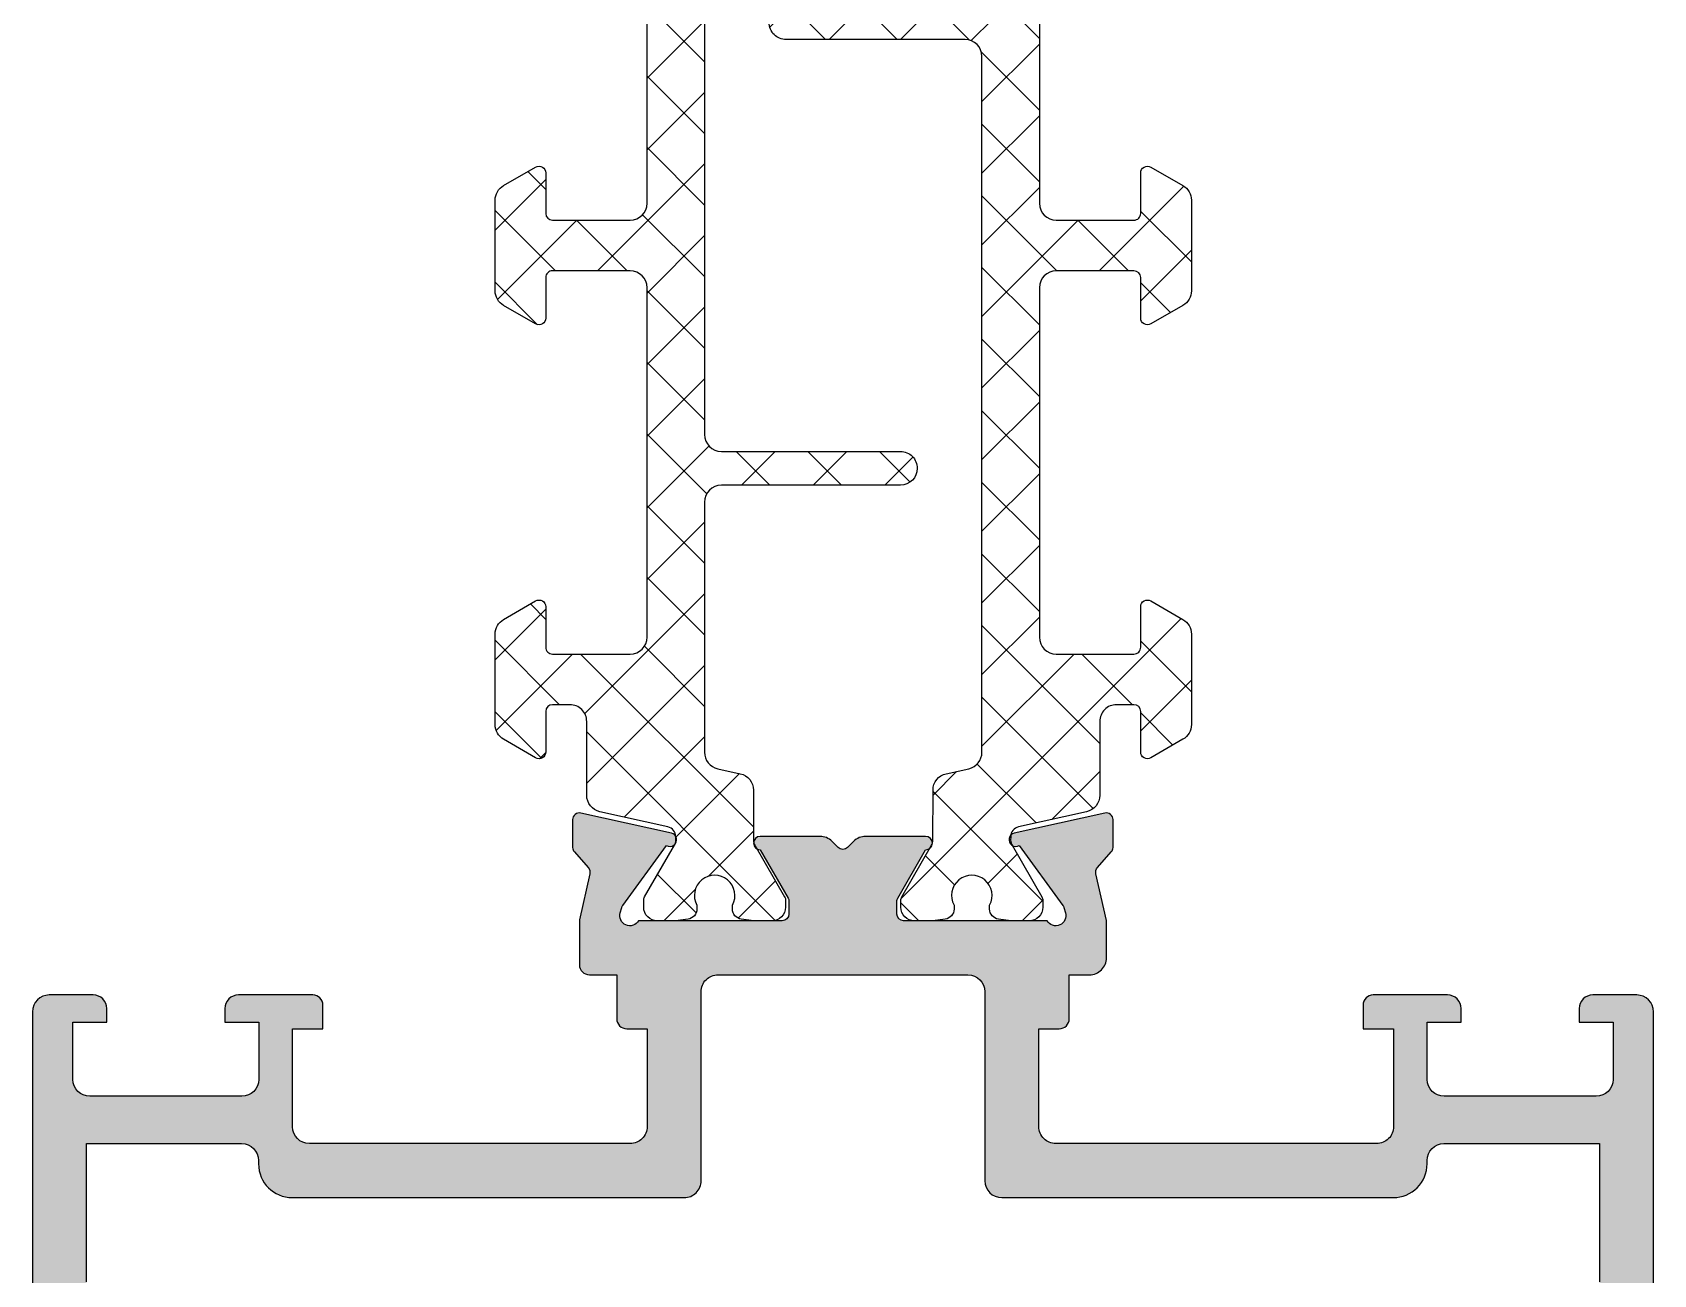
# Model space of a CAD drawing. Header units: millimetres. Extents: x -158 to 6343, y 4572 to 7765.
# Drawn here: x 4319.87 to 4367.87, y 5418.45 to 5455.24 of the extents above; entities that cross this region are included whole.
import ezdxf

# ---------------------------------------------------------------- set-up
doc = ezdxf.new("R2010")
doc.units = ezdxf.units.MM
doc.header["$LTSCALE"] = 0.2
for name, color, linetype in [('REYNAERS', 7, 'Continuous'), ('RI-HATCH-P', 7, 'Continuous'), ('RI-HATCH-PI', 4, 'Continuous'), ('RI-PROFILE', 7, 'Continuous')]:
    doc.layers.add(name, color=color, linetype=linetype)

# ---------------------------------------------------------------- blocks, each defined once
blk = doc.blocks.new('4E30313')
at = {"layer": 'RI-PROFILE'}
for points in [[(47.99999412399703, 23.60154027993068), (47.99999412399703, 33.20154027993014, 0.414213562373095), (47.49999412399748, 33.70154027993059), (46.1999941239973, 33.70154027993105, 0.4142135623736361), (45.79999412399766, 33.30154027992982), (45.79999412399721, 32.90154027993064), (46.79999412399675, 32.90154027993018), (46.79999412399675, 31.20154027992945, -0.414213562373095), (46.29999412399675, 30.70154027992945), (41.79999412399584, 30.70154027993173, -0.414213562373095), (41.29999412399584, 31.20154027993173), (41.29999412399584, 32.901540279932), (42.29999412399721, 32.90154027993155), (42.29999412399812, 33.30154027993118, 0.414213562373761), (41.89999412399803, 33.70154027993218), (39.69999412400367, 33.70154027993139, 0.41421356236999), (39.39999412400383, 33.40154027993444), (39.39999412399666, 32.70154027993133), (40.29999412399698, 32.70154027993133), (40.29999412399698, 29.80154027983131, -0.414213562376891), (39.7999941239963, 29.30154027983131), (30.29999453285257, 29.30152404512602, -0.4142140629032213), (29.79999367839435, 29.80152404512528), (29.79999367839435, 32.70150186835382), (30.40050203815725, 32.70151841562436, 0.4142054915953727), (30.700493771526, 33.00151841551046), (30.700493771526, 34.29996995665805), (31.3005444118553, 34.29996952882458, 0.4142925733779203), (31.80054475025748, 34.80010404877923), (31.80042335042527, 35.2513375800705), (31.80024781443479, 35.90379090725208), (31.4899712657749, 37.28887748442268, -0.2631925988204), (31.53256049207869, 37.48113044181438), (31.94362501016724, 37.93795734410893, 0.1852564082007543), (31.99495328527849, 38.07173596055615), (31.99495328527803, 38.89606591444878, 0.4796563285020986), (31.75166536249083, 39.09132511587283), (29.07237579324749, 38.49734091869657, 1.178331541215464), (29.21933057029912, 38.13104609723534), (30.50894117645169, 36.35604937447913, -0.0830935922472126), (30.53839872876927, 36.29696666496527), (30.58708782093584, 36.13771182036059, -0.8925341243886356), (30.04038877301685, 35.90000030893559), (25.79529225861274, 35.90000040281764, -0.4142135623723458), (25.59529227344371, 36.10000040281771), (25.59529227344359, 36.47351714374382, -0.1316524975867049), (25.62208719268682, 36.57351714374373), (26.44566768630762, 38.00000040281775, 0.9991147004127462), (26.4460219627739, 38.4000000890379), (24.6704755422345, 38.40000018024004, 0.1989122125307582), (24.31692245021441, 38.2535535692334), (24.13622614842803, 38.07285726581158, -0.4142135650242973), (23.85338343467345, 38.07285726581152), (23.67268713288707, 38.25355356923335, 0.198912212530779), (23.31913404086697, 38.40000018023999), (21.54910506682143, 38.40000040281772, 0.9999999999999999), (21.54910506510749, 38.00000040281769), (22.37268555958537, 36.57351714374379, -0.1316524975873438), (22.39948047882843, 36.47351714374382), (22.39948047882848, 36.10000040281774, -0.4142135609635338), (22.19948047979102, 35.90000040281772), (17.949560484612, 35.90000038236415, -0.8925347190474074), (17.40286198432171, 36.13771182036059), (17.45155107648828, 36.29696666496527, -0.08309359224721266), (17.48100862880586, 36.35604937447913), (18.77061923495842, 38.13104609723528, 1.178331541215438), (18.91757401201005, 38.49734091869657), (16.23828444276672, 39.09132511587278, 0.4796563285020549), (15.99499651997951, 38.89606591444878), (15.99499651997906, 38.07173596055615, 0.1852564082007543), (16.0463247950903, 37.93795734410894), (16.45738931317885, 37.48113044181439, -0.2631925988204), (16.49997853948264, 37.28887748442268), (16.19465088990848, 35.92533049161123), (16.19453000929503, 35.04310947693817), (16.19446914341001, 34.59889297592439, 0.4131547377773708), (16.49446739470864, 34.29997810922156), (17.29950032714305, 34.29997868320639), (17.29950032714305, 33.00154063150727, 0.4142133908544133), (17.59950015146262, 32.70154063150731), (18.19999367839438, 32.70154027985744), (18.19999367839438, 29.80152202223131, -0.4142141252822288), (17.69999315794206, 29.30152202223228), (8.199992173600439, 29.30154027983518, -0.4142124198543787), (7.699994124002732, 29.80154027983131), (7.699999975208815, 32.70154027983135), (8.601649915702755, 32.70154027983135), (8.601649915702755, 33.40154027993135, 0.4142135623730118), (8.3016499157028, 33.70154027993134), (6.099999975207883, 33.70154027993197, 0.4142135623740107), (5.699999975207792, 33.30154027993142), (5.699999975208701, 32.90154027993179), (6.699999975208701, 32.90154027993224), (6.69999997521052, 31.20154027993197, -0.414213562373095), (6.19999997521052, 30.70154027993197), (1.699999975209611, 30.70154027992992, -0.4142135623729618), (1.199999975209611, 31.20154027992992), (1.199999975208701, 32.90154027993042), (2.199999975208701, 32.90154027993088), (2.199999975209156, 33.30154027993006, 0.4142135623736361), (1.79999997520861, 33.70154027993129), (0.4999999752084285, 33.7015402799306, 0.414213562373095), (-2.479111671505052e-08, 33.20154027993038), (-2.47911202677642e-08, 23.60154027993092, 0.414213562373095)], [(1.599999975208846, 25.20147286971291), (1.599999975208849, 29.30154027993063), (6.194801865950186, 29.30154027993063, -0.414213562373095), (6.694801865950186, 28.80154027993063), (6.694801865950186, 28.70000174494157, 0.4142135406554892), (7.694801791801641, 27.70000174494156), (19.2999936413201, 27.70000088443383, 0.4142135840907012), (19.79999367839434, 28.20000088443383), (19.79999367839435, 33.80000081028525, -0.4142135840907012), (20.29999371546865, 34.30000081028525), (27.69999371546863, 34.30000026158619, -0.4142135406555225), (28.19999367839432, 33.80000026158619), (28.19999367839432, 28.20000018743768, 0.4142135406555058), (28.69999364132013, 27.70000018743768), (40.29480764300152, 27.69999932769927, 0.4142135840906596), (41.29480771715001, 28.6999993276991), (41.29480771715001, 28.80147286961344, -0.4142033482205059), (41.79479028043878, 29.30147286930774), (46.399994123997, 29.30147286971576), (46.399994123997, 25.2014728697129, -0.414213562373095)]]:
    blk.add_lwpolyline(points, format="xyb", dxfattribs=at)
blk = doc.blocks.new('0000772R')
at = {"layer": 'RI-HATCH-PI'}
h = blk.add_hatch(dxfattribs=at)
h.set_pattern_fill('_USER', color=256, scale=1.5, angle=225, style=0, double=1, pattern_type=0)
h.set_pattern_definition([(225, (0, 0), (1.060660171779821, -1.060660171779821), []), (315, (0, 0), (1.060660171779821, 1.060660171779821), [])])
edge = h.paths.add_edge_path()
edge.add_arc((1.450824544777844, 36.1327578012429), 0.5000000000000041, 180.0318875399638, 257.4999999999586, ccw=False)
edge.add_line((0.9508246222127461, 36.1324795299759), (0.9499999999997577, 37.61416697507728))
edge.add_arc((0.6499999999959978, 37.61416697507881), 0.3000000000037599, 359.9999999997083, 389.9999999996573)
edge.add_line((0.9098076211354815, 37.76416697507914), (0.02679491924316935, 39.29358983848503))
edge.add_arc((0.1999999999999863, 39.39358983848479), 0.1999999999998186, 179.9999999999573, 209.9999999999505, ccw=False)
edge.add_line((1.669775429036235e-13, 39.39358983848494), (-2.877698079828406e-13, 39.5999999999987))
edge.add_arc((0.3999999999999169, 39.59999999999836), 0.4000000000002046, 89.99999999995123, 179.9999999999511, ccw=False)
edge.add_line((0.4000000000002579, 39.99999999999856), (0.9819660112504458, 39.99999999999856))
edge.add_arc((0.9819660112518243, 39.79999999999762), 0.2000000000009408, 79.77782060988841, 90.00000000039489, ccw=False)
edge.add_arc((2.099999999989362, 45.99999999994079), 6.099999999940935, 259.7778206094268, 262.5936067314714)
edge.add_arc((1.274999999999857, 39.65339657769435), 0.3000000000006971, 7.599965101690032e-11, 82.59360673172961, ccw=False)
edge.add_line((1.575000000000554, 39.65339657769475), (1.574999999999985, 39.54047375096427))
edge.add_arc((2.100000000000076, 39.24999999999856), 0.6000000000001504, 151.0449756281321, 388.9550243718679)
edge.add_line((2.625000000000167, 39.54047375096427), (2.625000000000295, 39.65339657769475))
edge.add_arc((2.925000000000876, 39.65339657769449), 0.3000000000005816, 97.40639326864789, 179.9999999999511, ccw=False)
edge.add_arc((2.100000000005401, 45.99999999999616), 6.099999999996583, 277.4063932684988, 280.2221793905173)
edge.add_arc((3.218033988752697, 39.79999999999033), 0.2000000000086857, 90.0000000008568, 100.22217939138147, ccw=False)
edge.add_line((3.218033988749706, 39.99999999999902), (3.799999999999894, 39.99999999999902))
edge.add_arc((3.800000000000349, 39.59999999999893), 0.4000000000000909, 3.26281224261038e-11, 90.00000000006509, ccw=False)
edge.add_line((4.20000000000044, 39.59999999999916), (4.199999999999985, 39.3935898384854))
edge.add_arc((3.999999999999713, 39.39358983848514), 0.200000000000272, -29.999999999915588, 7.332801033044234e-11, ccw=False)
edge.add_line((4.173205080756983, 39.29358983848526), (3.290192378864671, 37.76416697507936))
edge.add_arc((3.550000000000633, 37.61416697508066), 0.2999999999998987, 150.0000000002743, 180.0000000002646)
edge.add_line((3.250000000000735, 37.61416697507927), (3.250550958979343, 37.50938626617379))
edge.add_arc((3.55054681174937, 37.51096370738752), 0.2999999999999975, 180.3012704681873, 257.49999999996)
edge.add_line((3.485614927567735, 37.21807490525158), (5.496369579195683, 36.77230133109974))
edge.add_arc((5.388149772227109, 36.28415332753956), 0.5000000000001087, 6.480149750132114e-12, 77.50000000005878, ccw=False)
edge.add_line((5.888149772227219, 36.28415332753961), (5.887152959927089, 34.10022821697153))
edge.add_arc((6.387152907844659, 34.10000000122562), 0.4999999999999994, 179.9738484009734, 269.9983747265771)
edge.add_line((6.387138724658424, 33.60000000142678), (6.899981945986266, 33.59998545392493))
edge.add_arc((6.899981646068451, 33.79998545392486), 0.2000000000001567, 270.000085920125, 360.0000859201901)
edge.add_line((7.099981646068382, 33.7999857538429), (7.099979846555794, 34.99998575384181))
edge.add_arc((7.299979846555396, 34.99998605376082), 0.1999999999998271, 60.00008592054172, 180.000085920467, ccw=False)
edge.add_line((7.399979586817491, 35.173191284477), (8.349980409317933, 34.62470995336155))
edge.add_arc((8.099981058661502, 34.19169687657142), 0.499999999999888, 8.592038477672759e-05, 60.000085920404786, ccw=False)
edge.add_line((8.599981058660827, 34.19169762636822), (8.600000000000886, 31.50829037686525))
edge.add_arc((8.100000000000662, 31.50829037686488), 0.5000000000002238, -59.99999999998698, 4.189359970041551e-11, ccw=False)
edge.add_line((8.350000000000872, 31.07527767497253), (7.400000000000485, 30.52679491924231))
edge.add_arc((7.300000000000691, 30.69999999999924), 0.1999999999999333, 179.9999999999674, 299.99999999994304, ccw=False)
edge.add_line((7.100000000000758, 30.69999999999935), (7.100000000000303, 31.89999999999939))
edge.add_arc((6.900000000000485, 31.89999999999939), 0.1999999999998181, 0, 90.00000000013027)
edge.add_line((6.900000000000031, 32.09999999999921), (4.600000000000303, 32.09999999999927))
edge.add_arc((4.600000000000644, 31.5999999999995), 0.4999999999997726, 90.00000000003908, 180.0000000000391)
edge.add_line((4.100000000000872, 31.59999999999916), (4.100000000001327, 21.24999999999925))
edge.add_arc((4.600000000001327, 21.2499999999993), 0.5, 180.0000000000065, 270)
edge.add_line((4.600000000001327, 20.7499999999993), (6.900000000001054, 20.7499999999993))
edge.add_arc((6.900000000001508, 20.94999999999958), 0.2000000000002728, 269.9999999998697, 359.9999999999349)
edge.add_line((7.100000000001781, 20.94999999999935), (7.100000000001781, 22.14999999999939))
edge.add_arc((7.300000000001596, 22.14999999999968), 0.1999999999998145, 60.00000000014859, 180.0000000000814, ccw=False)
edge.add_line((7.400000000001054, 22.32320508075667), (8.350000000001213, 21.77472232502645))
edge.add_arc((8.100000000001488, 21.34170962313425), 0.4999999999998387, 1.750777300912887e-11, 60.00000000002581, ccw=False)
edge.add_line((8.600000000001327, 21.34170962313441), (8.600000000001327, 19.9999999999993))
edge.add_line((8.600000000001327, 19.9999999999993), (8.600000000001767, 18.6582903768642))
edge.add_arc((8.100000000001678, 18.65829037686397), 0.5000000000000888, -59.999999999992326, 2.6489033189136535e-11, ccw=False)
edge.add_line((8.350000000001781, 18.22527767497171), (7.400000000001508, 17.67679491924149))
edge.add_arc((7.300000000002051, 17.84999999999847), 0.1999999999998143, 179.9999999999186, 299.9999999998514, ccw=False)
edge.add_line((7.100000000002236, 17.84999999999876), (7.100000000002236, 19.0499999999988))
edge.add_arc((6.900000000001963, 19.04999999999858), 0.2000000000002728, 6.513775987628397e-11, 90.00000000013027)
edge.add_line((6.900000000001508, 19.24999999999885), (4.600000000001781, 19.24999999999839))
edge.add_arc((4.600000000001781, 18.74999999999839), 0.5, 90, 180.0000000000065)
edge.add_line((4.100000000001781, 18.74999999999834), (4.100000000002691, 8.399999999998435))
edge.add_arc((4.600000000002719, 8.39999999999852), 0.5000000000000284, 180.0000000000098, 270.0000000000098)
edge.add_line((4.600000000002805, 7.899999999998492), (6.900000000002532, 7.89999999999894))
edge.add_arc((6.90000000000293, 8.099999999998701), 0.1999999999997613, 269.999999999886, 360.0000000000163)
edge.add_line((7.100000000002691, 8.099999999998758), (7.10000000000235, 9.299999999998803))
edge.add_arc((7.300000000002282, 9.299999999998917), 0.1999999999999327, 60.000000000057014, 180.0000000000326, ccw=False)
edge.add_line((7.400000000002077, 9.473205080755847), (8.350000000002236, 8.924722325025627))
edge.add_arc((8.100000000002685, 8.491709623133142), 0.5000000000000056, 2.5011104298755527e-11, 60.0000000000598, ccw=False)
edge.add_line((8.60000000000269, 8.49170962313336), (8.599978718221717, 5.808302373633907))
edge.add_arc((8.099978718222411, 5.808303123430658), 0.4999999999998676, 299.9999140796033, 359.99991407962136, ccw=False)
edge.add_line((8.349978068878894, 5.375290046640586), (7.399977246378452, 4.826808715525132))
edge.add_arc((7.299977506116388, 5.000013946241282), 0.199999999999787, 179.9999140795249, 299.9999140794547, ccw=False)
edge.add_line((7.099977506116826, 5.000014246160319), (7.099979305629343, 6.200014246159228))
edge.add_arc((6.899979305629412, 6.20001454607727), 0.2000000000001567, 359.9999140798099, 449.999914079875)
edge.add_line((6.899979605547227, 6.400014546077202), (6.387138724589374, 6.39999999857092))
edge.add_arc((6.387152907844661, 5.899999998772083), 0.5000000000000012, 90.00162528133566, 180.0261515990268)
edge.add_line((5.887152959927089, 5.899771783026168), (5.888149668067623, 3.716074876659675))
edge.add_arc((5.388149720150047, 3.715846660913753), 0.5000000000000057, -77.49999999996032, 0.026151599027684824, ccw=False)
edge.add_line((5.496369527119437, 3.227698657353855), (3.485614927567735, 2.781925094747031))
edge.add_arc((3.55054681174937, 2.489036292611098), 0.2999999999999977, 102.5000000000401, 179.698729531813)
edge.add_line((3.250550958979343, 2.490613733824823), (3.250000000000735, 2.385833024919343))
edge.add_arc((3.550000000000614, 2.385833024917949), 0.2999999999998781, 179.9999999997338, 209.9999999997262)
edge.add_line((3.290192378864671, 2.235833024919252), (4.173205080756983, 0.7064101615133538))
edge.add_arc((3.99999999999971, 0.6064101615134706), 0.2000000000002746, -7.258904588525183e-11, 29.99999999991587, ccw=False)
edge.add_line((4.199999999999985, 0.6064101615132174), (4.20000000000044, 0.3999999999994585))
edge.add_arc((3.800000000000349, 0.3999999999996859), 0.4000000000000909, 269.99999999993486, 359.99999999996743, ccw=False)
edge.add_line((3.799999999999894, -4.050093593832571e-13), (3.218033988749706, -4.050093593832571e-13))
edge.add_arc((3.218033988752704, 0.2000000000081977), 0.2000000000086027, 259.7778206086165, 269.99999999914127, ccw=False)
edge.add_arc((2.100000000005441, -5.999999999997633), 6.099999999996668, 79.77782060948304, 82.59360673150164)
edge.add_arc((2.925000000000876, 0.3466034223041199), 0.3000000000005808, 180.0000000000487, 262.59360673135205, ccw=False)
edge.add_line((2.625000000000295, 0.3466034223038648), (2.625000000000167, 0.4595262490343473))
edge.add_arc((2.100000000000072, 0.7500000000000558), 0.6000000000001564, 331.0449756281318, 568.9550243718681)
edge.add_line((1.574999999999978, 0.4595262490343472), (1.575000000000546, 0.3466034223038646))
edge.add_arc((1.274999999999855, 0.3466034223042576), 0.3000000000006917, 277.40639326826994, 359.99999999992497, ccw=False)
edge.add_arc((2.099999999989323, -5.999999999941924), 6.099999999940681, 97.40639326852865, 100.2221793905733)
edge.add_arc((0.9819660112518189, 0.2000000000010013), 0.2000000000009516, 269.9999999996046, 280.2221793901114, ccw=False)
edge.add_line((0.9819660112504387, 4.973799150320701e-14), (0.4000000000002508, 4.973799150320701e-14))
edge.add_arc((0.3999999999999098, 0.4000000000002544), 0.4000000000002046, 180.0000000000489, 270.0000000000489, ccw=False)
edge.add_line((-2.948752353404416e-13, 0.3999999999999133), (1.598721155460225e-13, 0.6064101615136722))
edge.add_arc((0.1999999999999755, 0.6064101615138209), 0.1999999999998156, 150.0000000000488, 180.0000000000426, ccw=False)
edge.add_line((0.02679491924316224, 0.7064101615135812), (0.9098076211354886, 2.235833024919479))
edge.add_arc((0.6499999999959833, 2.385833024919785), 0.3000000000037673, 330.000000000348, 360.0000000002956)
edge.add_line((0.9499999999997506, 2.385833024921332), (0.950824622212739, 3.867520470022718))
edge.add_arc((1.450824544777842, 3.867242198755716), 0.5000000000000073, 102.50000000004178, 179.9681124600359, ccw=False)
edge.add_line((1.342604737808433, 4.355390202315611), (2.0082198069688, 4.502953510523667))
edge.add_arc((1.899999999999405, 4.991101514083558), 0.5000000000000002, 282.5000000000403, 359.9999999999944)
edge.add_line((2.399999999999406, 4.991101514083509), (2.400000000001437, 25.59999999999944))
edge.add_arc((1.900000000001452, 25.59999999999943), 0.4999999999999858, 1.628443996909367e-12, 90.00000000000487)
edge.add_line((1.900000000001409, 26.09999999999941), (-3.399999999999071, 26.0999999999991))
edge.add_arc((-3.399999999999128, 26.59999999999893), 0.4999999999998295, 180, 270.0000000000065, ccw=False)
edge.add_arc((-3.399999999998787, 26.59999999999893), 0.5000000000001705, 90.0000000000179, 180, ccw=False)
edge.add_line((-3.399999999998943, 27.0999999999991), (1.900000000000613, 27.0999999999991))
edge.add_arc((1.900000000000599, 27.59999999999911), 0.5000000000000142, 270.0000000000016, 360.0000000000342)
edge.add_line((2.400000000000613, 27.59999999999941), (2.399999999995736, 35.00889848591619))
edge.add_arc((1.899999999995736, 35.00889848591586), 0.5000000000000002, 3.745421192891436e-11, 77.49999999995875)
edge.add_line((2.008219806965138, 35.49704648947575), (1.34260473780844, 35.644609797683))
at = {"layer": 'RI-PROFILE', "transparency": 33554687}
blk.add_lwpolyline([(1.34260473780844, 35.644609797683, -0.3515088874915521), (0.9508246222127461, 36.1324795299759), (0.9499999999997577, 37.61416697507728, 0.1316524975871696), (0.9098076211354815, 37.76416697507914), (0.02679491924316932, 39.29358983848503, -0.1316524975873659), (1.669775429036235e-13, 39.39358983848494), (-2.877698079828406e-13, 39.5999999999987, -0.414213562373095), (0.4000000000002579, 39.99999999999856), (0.9819660112504458, 39.99999999999856, -0.04463227282256627), (1.017459153750388, 39.99682539682424, 0.01228680295397177), (1.31367187499853, 39.95089361311572, -0.3768397148840706), (1.575000000000554, 39.65339657769475), (1.574999999999985, 39.54047375096427, 1.696140478029902), (2.625000000000167, 39.54047375096427), (2.625000000000295, 39.65339657769475, -0.376839714882324), (2.886328125000259, 39.9508936131155, 0.01228680295385807), (3.182540846248397, 39.99682539682378, -0.04463227282264487), (3.218033988749706, 39.99999999999902), (3.799999999999894, 39.99999999999902, -0.4142135623732615), (4.20000000000044, 39.59999999999916), (4.199999999999985, 39.3935898384854, -0.1316524975873467), (4.173205080756983, 39.29358983848526), (3.290192378864671, 37.76416697507936, 0.1316524975873531), (3.250000000000735, 37.61416697507927), (3.250550958979343, 37.50938626617379, 0.3501887962909929), (3.485614927567735, 37.21807490525158), (5.496369579195683, 36.77230133109974, -0.3516652221704045), (5.888149772227219, 36.28415332753961), (5.887152959927089, 34.10022821697153, 0.4143389453068096), (6.387138724658424, 33.60000000142678), (6.899981945986266, 33.59998545392493, 0.414213562373428), (7.099981646068382, 33.7999857538429), (7.099979846555794, 34.99998575384181, -0.5773502691891899), (7.399979586817491, 35.173191284477), (8.349980409317933, 34.62470995336155, -0.2679491924312175), (8.599981058660827, 34.19169762636822), (8.600000000000886, 31.50829037686525, -0.267949192431258), (8.350000000000872, 31.07527767497253), (7.400000000000485, 30.52679491924231, -0.5773502691894837), (7.100000000000758, 30.69999999999935), (7.100000000000303, 31.89999999999939, 0.414213562373761), (6.900000000000031, 32.09999999999921), (4.600000000000303, 32.09999999999927, 0.414213562373095), (4.100000000000872, 31.59999999999916), (4.100000000001327, 21.24999999999925, 0.4142135623730617), (4.600000000001327, 20.7499999999993), (6.900000000001054, 20.7499999999993, 0.414213562373428), (7.100000000001781, 20.94999999999935), (7.100000000001781, 22.14999999999939, -0.5773502691892336), (7.400000000001054, 22.32320508075667), (8.350000000001213, 21.77472232502645, -0.2679491924311613), (8.600000000001327, 21.34170962313441), (8.600000000001327, 19.9999999999993), (8.600000000001767, 18.6582903768642, -0.2679491924312105), (8.350000000001781, 18.22527767497171), (7.400000000001508, 17.67679491924149, -0.5773502691892336), (7.100000000002236, 17.84999999999876), (7.100000000002236, 19.0499999999988, 0.414213562373428), (6.900000000001508, 19.24999999999885), (4.600000000001781, 19.24999999999839, 0.4142135623731283), (4.100000000001781, 18.74999999999834), (4.100000000002691, 8.399999999998435, 0.4142135623730951), (4.600000000002805, 7.899999999998492), (6.900000000002532, 7.89999999999894, 0.414213562373761), (7.100000000002691, 8.099999999998758), (7.10000000000235, 9.299999999998803, -0.5773502691894837), (7.400000000002077, 9.473205080755847), (8.350000000002236, 8.924722325025627, -0.2679491924312855), (8.60000000000269, 8.49170962313336), (8.599978718221717, 5.808302373633907, -0.2679491924312071), (8.349978068878894, 5.375290046640586), (7.399977246378452, 4.826808715525132, -0.5773502691892173), (7.099977506116826, 5.000014246160319), (7.099979305629343, 6.200014246159228, 0.414213562373428), (6.899979605547227, 6.400014546077202), (6.387138724589374, 6.39999999857092, 0.4143389452663561), (5.887152959927089, 5.899771783026168), (5.888149668067623, 3.716074876659675, -0.3517934467346171), (5.496369527119437, 3.227698657353855), (3.485614927567735, 2.781925094747031, 0.3501887962909929), (3.250550958979343, 2.490613733824823), (3.250000000000735, 2.385833024919343, 0.1316524975873617), (3.290192378864671, 2.235833024919252), (4.173205080756983, 0.7064101615133538, -0.1316524975873449), (4.199999999999985, 0.6064101615132174), (4.20000000000044, 0.3999999999994585, -0.4142135623732615), (3.799999999999894, -4.050093593832571e-13), (3.218033988749706, -4.050093593832571e-13, -0.04463227282264559), (3.182540846248411, 0.00317460317483409, 0.01228680295385851), (2.886328125000258, 0.04910638688311764, -0.3768397148823244), (2.625000000000295, 0.3466034223038648), (2.625000000000167, 0.4595262490343473, 1.696140478029914), (1.574999999999978, 0.4595262490343472), (1.575000000000546, 0.3466034223038646, -0.376839714884077), (1.313671874998524, 0.04910638688289026, 0.01228680295397221), (1.017459153750384, 0.003174603174379342, -0.04463227282256706), (0.9819660112504387, 4.973799150320701e-14), (0.4000000000002508, 4.973799150320701e-14, -0.414213562373095), (-2.948752353404416e-13, 0.3999999999999133), (1.598721155460225e-13, 0.6064101615136722, -0.1316524975873682), (0.02679491924316224, 0.7064101615135812), (0.9098076211354886, 2.235833024919479, 0.131652497587163), (0.9499999999997506, 2.385833024921332), (0.950824622212739, 3.867520470022718, -0.3515088874915474), (1.342604737808433, 4.355390202315611), (2.0082198069688, 4.502953510523667, 0.351665222169924), (2.399999999999406, 4.991101514083509), (2.400000000001437, 25.59999999999944, 0.4142135623731116), (1.900000000001409, 26.09999999999941), (-3.399999999999071, 26.0999999999991, -0.4142135623731283), (-3.899999999998958, 26.59999999999893, -0.4142135623730036), (-3.399999999998943, 27.0999999999991), (1.900000000000613, 27.0999999999991, 0.4142135623732615), (2.400000000000613, 27.59999999999941), (2.399999999995736, 35.00889848591619, 0.3516652221697617), (2.008219806965138, 35.49704648947575)], format="xyb", close=True, dxfattribs=at)
blk = doc.blocks.new('4030313B')
at = {"rotation": 180}
blk.add_blockref('0000772R', (-1.700516897490964, 75.8999998668809), dxfattribs=at)
for name, p in [('0000772R', (1.71414247352385, 35.89999459398388)), ('4E30313', (-23.99999678629501, -5.359353743017436e-07))]:
    blk.add_blockref(name, p)
blk = doc.blocks.new('4030313')
at = {"layer": 'RI-HATCH-P'}
h = blk.add_hatch(color=256, dxfattribs=at)
h.dxf.hatch_style = 1
edge = h.paths.add_edge_path(flags=16)
edge.add_arc((10.08843636462769, 19.13256983495486), 0.4999999999999142, 245.7592999999542, 288.5927280660185)
edge.add_arc((10.80582415227362, 16.99999984498068), 1.750000000000529, 96.64614213880571, 108.59272806616329, ccw=False)
edge.add_arc((10.58013679117644, 18.9368956127088), 0.2000000000000129, 276.6461421387197, 360.7593000000582)
edge.add_line((10.78011922912768, 18.93954599213154), (10.77932035804523, 18.99982422449247))
edge.add_arc((10.80582415227067, 16.99999984498027), 1.999999999999927, 35.236812185928386, 90.7593000000033, ccw=False)
edge.add_line((12.43937290324041, 18.15391426043962), (12.43029630392314, 18.1504737597256))
edge.add_arc((12.50118486799929, 17.96345822164537), 0.2000000000005323, 110.759299999884, 209.609183098306)
edge.add_arc((10.8058241522717, 16.99999984497742), 1.750000000000498, 11.909416901671705, 29.609183098518486, ccw=False)
edge.add_arc((12.71385056022835, 17.40241160740725), 0.1999999999999774, 191.9094169015777, 290.7593000000439)
edge.add_line((12.78473912430482, 17.21539606932773), (12.79381572362209, 17.21883657004181))
edge.add_arc((10.80582415227056, 16.99999984498029), 2.000000000000094, -54.76318781406991, 6.281787814069787, ccw=False)
edge.add_line((11.95973856773006, 15.36645109401044), (11.95629806701552, 15.37552769332907))
edge.add_arc((11.76928252893588, 15.30463912925284), 0.200000000000027, 20.75929999996665, 119.6091830984276)
edge.add_arc((10.80582415226914, 16.99999984497944), 1.749999999999541, 281.90941690162214, 299.6091830984859, ccw=False)
edge.add_arc((11.20823591469698, 15.09197343702356), 0.1999999999997641, 101.909416901502, 200.7592999999406)
edge.add_line((11.02122037661755, 15.02108487294751), (11.0246608773322, 15.01200827362876))
edge.add_arc((10.80582415227067, 16.99999984498026), 2.000000000000064, 220.7593000000006, 276.28178781406984, ccw=False)
edge.add_line((9.290906109669123, 15.69423442799276), (9.336568410177989, 15.73359249964264))
edge.add_arc((9.20599186847923, 15.88508430390279), 0.2000000000000097, 310.759300000003, 394.8724578613109)
edge.add_arc((10.80582415226936, 16.99999984498279), 1.749999999999698, 202.9258719340258, 214.8724578613837, ccw=False)
edge.add_arc((8.733552546487182, 16.12353513270522), 0.5000000000000482, 22.92587193394196, 65.75930000000929)
edge.add_line((8.938837973478059, 16.57944948153098), (8.692376014419011, 16.6904243798485))
edge.add_arc((8.487090587428064, 16.2345100310228), 0.5000000000000195, 65.75929999999887, 155.7592999999957)
edge.add_line((8.03117623860237, 16.43979545801378), (7.831878720478755, 15.99717953768388))
edge.add_arc((8.743707418130072, 15.58660868370226), 0.9999999999998435, 155.7593000000115, 214.4270485024244)
edge.add_arc((10.80582415227043, 16.9999998449804), 3.500000000000008, 214.427048502414, 267.7836420675076)
edge.add_arc((10.6511317648194, 13.00299218108172), 0.5000000000000043, -24.24073808688928, 87.78364206750689, ccw=False)
edge.add_line((11.10704597718322, 12.79770645102559), (6.755911104463166, 3.134374139312454))
edge.add_arc((6.299996892099344, 3.339659869368599), 0.5000000000000091, 179.9999999999966, 335.759261913109, ccw=False)
edge.add_line((5.79999689209933, 3.33965986936863), (5.79999689209933, 5.199999644087312))
edge.add_arc((4.79999689209933, 5.199999644087313), 1, 359.9999999999999, 449.9999957516046)
edge.add_line((4.799996966247818, 6.199999644087312), (4.199996892099307, 6.199999688576495))
edge.add_line((4.199996892099307, 6.199999688576495), (4.199996892099307, 1.599999688576474))
edge.add_line((4.199996892099307, 1.599999688576474), (-4.20000310790067, 1.600000311424026))
edge.add_line((-4.20000310790067, 1.600000311424026), (-4.20000310790067, 6.200000311424049))
edge.add_line((-4.20000310790067, 6.200000311424049), (-4.800003033752091, 6.200000355913176))
edge.add_arc((-4.800003107900622, 5.200000355913163), 1.000000000000015, 89.99999575160213, 179.9999999999993)
edge.add_line((-5.800003107900636, 5.200000355913176), (-5.800003107900636, 3.339674843443277))
edge.add_arc((-6.300003107900636, 3.339674843443275), 0.5000000000000071, -155.75926191311225, 2.2737367544323206e-13, ccw=False)
edge.add_line((-6.755917320264473, 3.134389113387158), (-11.10704552842586, 12.79770662393977))
edge.add_arc((-10.65113131606213, 13.00299235399575), 0.4999999999998402, 92.21636455931758, 204.2407380868778, ccw=False)
edge.add_arc((-10.80582416580745, 17.00000000000278), 3.500000000000287, 272.2163645593292, 325.5729514975794)
edge.add_arc((-8.74370743166736, 15.58660883872412), 1.000000000000031, 325.5729514975858, 384.2407000000005)
edge.add_line((-7.831878734015959, 15.997179692706), (-8.03117625213963, 16.4397956130359))
edge.add_arc((-8.487090600965303, 16.23451018604496), 0.4999999999999895, 24.24070000000179, 114.2407000000018)
edge.add_line((-8.692376027956243, 16.69042453487063), (-8.938837987015233, 16.57944963655305))
edge.add_arc((-8.73355256002472, 16.12353528772733), 0.4999999999998638, 114.2406999999547, 157.0741280660185)
edge.add_arc((-10.80582416580961, 16.99999999999989), 1.75000000000043, 325.12754213881345, 337.0741280661712, ccw=False)
edge.add_arc((-9.20599188201544, 15.88508445892442), 0.1999999999999958, 145.1275421386946, 229.2407000000368)
edge.add_line((-9.336568423714084, 15.73359265466419), (-9.290906123206469, 15.69423458301529))
edge.add_arc((-10.80582416580799, 17.00000000000253), 1.999999999999875, 263.71821218592873, 319.2407000000044, ccw=False)
edge.add_line((-11.02466089086954, 15.01200842865123), (-11.02122039015546, 15.02108502796855))
edge.add_arc((-11.20823592823535, 15.09197359204546), 0.2000000000004906, 339.2406999998782, 438.0905830983087)
edge.add_arc((-10.80582416581086, 17.00000000000384), 1.750000000000576, 240.39081690167671, 258.0905830985239, ccw=False)
edge.add_arc((-11.76928254247372, 15.30463928427391), 0.1999999999999674, 60.39081690158397, 159.2407000000365)
edge.add_line((-11.95629808055332, 15.37552784835012), (-11.9597385812674, 15.36645124903285))
edge.add_arc((-10.80582416580796, 17.00000000000267), 2.000000000000041, 173.7182121859307, 234.7631878140705, ccw=False)
edge.add_line((-12.79381573715943, 17.21883672506417), (-12.7847391378408, 17.21539622434964))
edge.add_arc((-12.71385057376435, 17.40241176242918), 0.2000000000000061, 249.2406999999652, 348.090583098414)
edge.add_arc((-10.80582416580729, 17.00000000000414), 1.749999999999879, 150.3908169016217, 168.0905830984854, ccw=False)
edge.add_arc((-12.50118488153544, 17.96345837666824), 0.1999999999997327, 330.3908169015068, 429.2406999999398)
edge.add_line((-12.43029631745901, 18.1504739147475), (-12.43937291677776, 18.15391441546209))
edge.add_arc((-10.80582416580802, 17.00000000000261), 1.999999999999984, 89.24069999999949, 144.7631878140685, ccw=False)
edge.add_line((-10.77932037158268, 18.99982437951488), (-10.78011924266514, 18.93954614715241))
edge.add_arc((-10.5801368047139, 18.93689576772983), 0.2000000000000006, 179.2406999999865, 263.3538578612818)
edge.add_arc((-10.80582416580476, 17.00000000000185), 1.749999999999675, 71.40727193404132, 83.35385786139898, ccw=False)
edge.add_arc((-10.08843637816462, 19.13256998997721), 0.5000000000000452, 251.407271933936, 294.2407000000006)
edge.add_line((-9.883150951173661, 18.67665564115148), (-9.636688992114614, 18.78763053946906))
edge.add_arc((-9.841974419105554, 19.24354488829474), 0.4999999999999895, 294.2407000000018, 384.2407000000018)
edge.add_line((-9.386060070279882, 19.44883031528568), (-9.58535758840344, 19.89144623561558))
edge.add_arc((-10.49718628605461, 19.48087538163357), 0.9999999999998666, 24.24070000001227, 82.9084485024261)
edge.add_arc((-10.80582416580772, 17.0000000000027), 3.499999999999992, 82.90844850241422, 136.2651116144441)
edge.add_arc((-13.69600945269681, 19.76529004038719), 0.4999999999999925, 204.2407380868917, 316.2651116144423, ccw=False)
edge.add_line((-14.15192366506062, 19.56000431033104), (-16.33428463497046, 24.40675806383343))
edge.add_arc((-16.7901988473343, 24.20147233377728), 0.5000000000000279, 24.24073808688981, 89.99999999999919)
edge.add_line((-16.7901988473343, 24.70147233377731), (-21.89999681108623, 24.70147233377753))
edge.add_arc((-21.89999681108618, 25.20147233377752), 0.4999999999999858, 179.9999999999984, 269.9999999999951, ccw=False)
edge.add_line((-22.39999681108617, 25.20147233377753), (-22.39999681108617, 29.30153974399526))
edge.add_line((-22.39999681108617, 29.30153974399526), (-17.80519492034483, 29.30153974399526))
edge.add_arc((-17.80519492034483, 28.80153974399526), 0.4999999999999964, -3.979039320256561e-13, 89.9999999999996, ccw=False)
edge.add_line((-17.30519492034483, 28.80153974399526), (-17.30519492034483, 28.7000012090062))
edge.add_arc((-16.30519492034483, 28.70000120900619), 1.000000000000007, 179.9999999999997, 269.9999957516009)
edge.add_line((-16.30519499449338, 27.70000120900619), (-4.700003144974914, 27.70000034849846))
edge.add_arc((-4.700003107900656, 28.20000034849845), 0.4999999999999872, 269.9999957516029, 360.0000000000016)
edge.add_line((-4.20000310790067, 28.20000034849846), (-4.20000310790067, 33.80000027434988))
edge.add_arc((-3.700003107900656, 33.80000027434987), 0.5000000000000142, 89.99999575159973, 179.9999999999984, ccw=False)
edge.add_line((-3.700003070826369, 34.30000027434988), (3.699996929173608, 34.29999972565082))
edge.add_arc((3.69999689209935, 33.79999972565086), 0.4999999999999588, -4.774847184307873e-12, 89.99999575160302, ccw=False)
edge.add_line((4.199996892099307, 33.79999972565082), (4.199996892099307, 28.19999965150231))
edge.add_arc((4.699996892099335, 28.19999965150234), 0.5000000000000284, 180.0000000000033, 269.9999957516078)
edge.add_line((4.69999685502512, 27.69999965150231), (16.2948108567065, 27.6999987917639))
edge.add_arc((16.29481093085504, 28.69999879176385), 0.9999999999999584, 269.9999957516021, 359.9999999999928)
edge.add_line((17.29481093085499, 28.69999879176373), (17.29481093085499, 28.80147233367807))
edge.add_arc((17.7948109308546, 28.8014723336768), 0.4999999999996021, 90.00199809987919, 179.9999999998543, ccw=False)
edge.add_line((17.79479349414376, 29.30147233337237), (22.39999733770199, 29.30147233378039))
edge.add_line((22.39999733770199, 29.30147233378039), (22.39999733770199, 25.20147233377753))
edge.add_arc((21.89999733770199, 25.20147233377753), 0.5, -90, 0, ccw=False)
edge.add_line((21.89999733770199, 24.70147233377753), (16.79019937395017, 24.70147233377753))
edge.add_arc((16.79019937395016, 24.20147233377752), 0.5000000000000053, 89.99999999999838, 155.7592619131112)
edge.add_line((16.33428516158634, 24.40675806383365), (14.15192397135726, 19.56000382102942))
edge.add_arc((13.69600975899343, 19.76528955108557), 0.5000000000000155, 223.7348817587125, 335.75926191310936, ccw=False)
edge.add_arc((10.80582415227009, 16.99999984498059), 3.500000000000103, 43.73488175871118, 97.09155149757713)
edge.add_arc((10.49718627251759, 19.48087522661147), 1.00000000000005, 97.09155149757832, 155.759299999994)
edge.add_line((9.585357574866208, 19.89144608059345), (9.38606005674265, 19.44883016026355))
edge.add_arc((9.841974405568322, 19.24354473327261), 0.4999999999999895, 155.7592999999982, 245.7592999999982)
edge.add_line((9.636688978577382, 18.78763038444694), (9.88315093763643, 18.67665548612942))
edge = h.paths.add_edge_path()
edge.add_line((7.800251028139769, 35.9037903713167), (7.489974479479883, 37.2888769484873))
edge.add_arc((7.681235430672757, 37.34735128943161), 0.2000000000001848, 138.0183102563769, 196.999999999912, ccw=False)
edge.add_line((7.532563705783673, 37.481129905879), (7.943628223872224, 37.93795680817355))
edge.add_arc((7.794956498983197, 38.07173542462114), 0.2000000000002722, 318.0183102563251, 359.9999999998941)
edge.add_line((7.99495649898347, 38.07173542462077), (7.994956498983015, 38.8960653785134))
edge.add_arc((7.794956498983247, 38.89606537851367), 0.1999999999997684, 359.9999999999257, 462.4999999999603)
edge.add_line((7.751668576195812, 39.09132457993745), (5.072379006952474, 38.49734038276119))
edge.add_arc((5.115666929737642, 38.30208118134371), 0.1999999999931256, 102.4999999997171, 301.2205838974887)
edge.add_line((5.219333784004107, 38.13104556129997), (6.508944390156671, 36.35604883854376))
edge.add_arc((6.34714099128189, 36.2384917880854), 0.1999999999997517, 17.000000000007503, 36.000000000003695, ccw=False)
edge.add_line((6.538401942474252, 36.2969661290299), (6.587091034640821, 36.13771128442522))
edge.add_arc((6.30019960785291, 36.04999977300668), 0.2999999999995473, -149.99999999852548, 17.00000000037039, ccw=False)
edge.add_line((6.040391986721829, 35.89999977300022), (1.795295472317719, 35.89999986688227))
edge.add_arc((1.795295479733497, 36.09999985946708), 0.1999999925848074, 179.9999978756825, 269.99999787553594, ccw=False)
edge.add_line((1.59529548714869, 36.09999986688234), (1.595295487148576, 36.47351660780845))
edge.add_arc((1.795295487149481, 36.47351660780791), 0.2000000000009052, 150.0000000000023, 179.9999999998463, ccw=False)
edge.add_line((1.622090406391806, 36.57351660780836), (2.445670900012601, 37.99999986688238))
edge.add_arc((2.445670900022265, 38.19999986688234), 0.1999999999999602, 269.9999999972316, 449.8985072181971)
edge.add_line((2.446025176478884, 38.39999955310253), (0.6704787559394845, 38.39999964430467))
edge.add_arc((0.670479056112768, 37.89999964430451), 0.5000000000002393, 90.00003439732455, 135.0000002592802)
edge.add_line((0.3169256639193918, 38.25355303329803), (0.1362293621330082, 38.07285672987621))
edge.add_arc((-0.005191994744308204, 38.21427808547335), 0.1999999999998891, 224.9999997406974, 315.0000002593257, ccw=False)
edge.add_line((-0.1466133516215677, 38.07285672987615), (-0.3273096534079514, 38.25355303329798))
edge.add_arc((-0.6808630456013063, 37.89999964430451), 0.5000000000001924, 44.99999974071781, 89.9999656026779)
edge.add_line((-0.680862745428044, 38.39999964430461), (-2.450891719473589, 38.39999986688235))
edge.add_arc((-2.45089172033056, 38.19999986688234), 0.2000000000000171, 89.99999975449579, 269.9999997544958)
edge.add_line((-2.450891721187531, 37.99999986688232), (-1.627311226709651, 36.57351660780841))
edge.add_arc((-1.80051630746658, 36.47351660780851), 0.1999999999999889, -1.7280399333685637e-11, 29.999999999970612, ccw=False)
edge.add_line((-1.600516307466592, 36.47351660780845), (-1.600516307466535, 36.09999986688237))
edge.add_arc((-1.80051630746653, 36.09999986688234), 0.1999999999999957, -89.99999972425348, 7.219114195322618e-12, ccw=False)
edge.add_line((-1.800516306503994, 35.89999986688235), (-6.050436301683021, 35.89999984642878))
edge.add_arc((-6.310243732883791, 36.04999959522418), 0.2999997099095703, 162.9999475557718, 330.00002341151406, ccw=False)
edge.add_line((-6.597134801973311, 36.13771128442522), (-6.548445709806742, 36.2969661290299))
edge.add_arc((-6.35718475861438, 36.2384917880854), 0.1999999999997517, 143.9999999999964, 162.9999999999925, ccw=False)
edge.add_line((-6.518988157489161, 36.35604883854376), (-5.229377551336597, 38.13104556129991))
edge.add_arc((-5.125710697070133, 38.30208118134368), 0.1999999999931507, 238.7794161025161, 437.5000000002844)
edge.add_line((-5.082422774284964, 38.49734038276119), (-7.761712343528302, 39.09132457993741))
edge.add_arc((-7.805000266315744, 38.89606537851363), 0.1999999999997585, 77.50000000003489, 180.0000000000621)
edge.add_line((-8.005000266315506, 38.89606537851341), (-8.00500026631596, 38.07173542462078))
edge.add_arc((-7.805000266315687, 38.07173542462115), 0.2000000000002728, 180.0000000001058, 221.9816897436749)
edge.add_line((-7.953671991204715, 37.93795680817357), (-7.542607473116163, 37.48112990587902))
edge.add_arc((-7.691279198005248, 37.34735128943161), 0.2000000000001861, -16.99999999991212, 41.98168974362312, ccw=False)
edge.add_line((-7.500018246812374, 37.28887694848731), (-7.805345896386541, 35.92532995567586))
edge.add_line((-7.805345896386541, 35.92532995567586), (-7.805466776999992, 35.0431089410028))
edge.add_line((-7.805466776999992, 35.0431089410028), (-7.805527642885011, 34.59889243998902))
edge.add_arc((-7.505529605415177, 34.59997757328615), 0.3000000000000407, 180.2072456457009, 270.0000408382923)
edge.add_line((-7.505529391586379, 34.29997757328618), (-6.700496459151964, 34.29997814727102))
edge.add_line((-6.700496459151964, 34.29997814727102), (-6.700496459151964, 33.0015400955719))
edge.add_arc((-6.400496459151952, 33.0015400955719), 0.3000000000000043, 180, 269.9999664475087)
edge.add_line((-6.400496634832393, 32.70154009557194), (-5.800003107900636, 32.70153974392207))
edge.add_line((-5.800003107900636, 32.70153974392207), (-5.800003107900636, 29.80152148629594))
edge.add_arc((-6.300002887653875, 29.80152126604964), 0.4999997797532801, -90.00008487790052, 2.5238377872938145e-05, ccw=False)
edge.add_line((-6.300003628352954, 29.30152148629691), (-15.80000461269458, 29.30153974389981))
edge.add_arc((-15.80000266229234, 29.80153974389595), 0.4999999999999423, 180.0000000000004, 269.99977650036703, ccw=False)
edge.add_line((-16.30000266229229, 29.80153974389594), (-16.2999968110862, 32.70153974389598))
edge.add_line((-16.2999968110862, 32.70153974389598), (-15.39834687059226, 32.70153974389598))
edge.add_line((-15.39834687059226, 32.70153974389598), (-15.39834687059226, 33.40153974399598))
edge.add_arc((-15.69834687059227, 33.40153974399595), 0.3000000000000114, 5.428146656364197e-12, 89.99999999998914)
edge.add_line((-15.69834687059222, 33.70153974399597), (-17.89999681108713, 33.7015397439966))
edge.add_arc((-17.89999681108753, 33.3015397439969), 0.399999999999693, 89.999999999943, 180.0000000001221)
edge.add_line((-18.29999681108723, 33.30153974399605), (-18.29999681108632, 32.90153974399641))
edge.add_line((-18.29999681108632, 32.90153974399641), (-17.29999681108632, 32.90153974399686))
edge.add_line((-17.29999681108632, 32.90153974399686), (-17.2999968110845, 31.20153974399659))
edge.add_arc((-17.7999968110845, 31.20153974399659), 0.5, -89.99999999999949, 3.979039320256561e-13, ccw=False)
edge.add_line((-17.7999968110845, 30.7015397439966), (-22.29999681108541, 30.70153974399455))
edge.add_arc((-22.29999681108529, 31.20153974399467), 0.5000000000001137, 180.000000000013, 269.999999999987, ccw=False)
edge.add_line((-22.79999681108541, 31.20153974399455), (-22.79999681108632, 32.90153974399504))
edge.add_line((-22.79999681108632, 32.90153974399504), (-21.79999681108632, 32.9015397439955))
edge.add_line((-21.79999681108632, 32.9015397439955), (-21.79999681108586, 33.30153974399468))
edge.add_arc((-22.19999681108638, 33.30153974399539), 0.4000000000005173, 359.9999999998983, 450.000000000004)
edge.add_line((-22.19999681108641, 33.70153974399591), (-23.49999681108659, 33.70153974399523))
edge.add_arc((-23.49999681108625, 33.20153974399534), 0.4999999999998863, 90.00000000003908, 180.0000000000391)
edge.add_line((-23.99999681108613, 33.201539743995), (-23.99999681108614, 23.60153974399554))
edge.add_arc((-23.49999681108613, 23.60153974399555), 0.5, 180, 270)
edge.add_line((-23.49999681108613, 23.10153974399555), (-17.82450528112406, 23.10153974399532))
edge.add_arc((-17.82450528112409, 22.60153974399557), 0.4999999999997478, 24.031492288658114, 89.99999999999761, ccw=False)
edge.add_line((-17.36784440149825, 22.80515909724841), (-7.232005526989894, 0.2947147723810986))
edge.add_arc((-6.776091314626058, 0.5000005024372491), 0.5000000000000308, 204.2407380868905, 269.9999957516038)
edge.add_line((-6.776091351700302, 5.024372171646974e-07), (6.776091351700302, -5.024372171646974e-07))
edge.add_arc((6.776091388774489, 0.4999994975627597), 0.4999999999999783, 269.9999957516111, 335.7592619131208)
edge.add_line((7.232005601138326, 0.2947137675067211), (17.36784492811412, 22.8051590972484))
edge.add_arc((17.82450580773997, 22.60153974399557), 0.4999999999997526, 90.00000000000318, 155.9685077113423, ccw=False)
edge.add_line((17.82450580773994, 23.10153974399531), (23.49999733770201, 23.10153974399531))
edge.add_arc((23.49999733770201, 23.60153974399531), 0.5, 270, 360)
edge.add_line((23.99999733770201, 23.60153974399531), (23.99999733770201, 33.20153974399476))
edge.add_arc((23.49999733770201, 33.20153974399521), 0.5, 359.9999999999479, 449.9999999999479)
edge.add_line((23.49999733770247, 33.70153974399521), (22.19999733770229, 33.70153974399567))
edge.add_arc((22.19999733770271, 33.3015397439956), 0.4000000000000625, 90.00000000006106, 180.0000000001669)
edge.add_line((21.79999733770265, 33.30153974399444), (21.79999733770219, 32.90153974399526))
edge.add_line((21.79999733770219, 32.90153974399526), (22.79999733770174, 32.9015397439948))
edge.add_line((22.79999733770174, 32.9015397439948), (22.79999733770174, 31.20153974399408))
edge.add_arc((22.29999733770174, 31.20153974399408), 0.5, -90, 0, ccw=False)
edge.add_line((22.29999733770174, 30.70153974399408), (17.79999733770083, 30.70153974399636))
edge.add_arc((17.79999733770083, 31.20153974399636), 0.5, 180, 270, ccw=False)
edge.add_line((17.29999733770083, 31.20153974399636), (17.29999733770083, 32.90153974399662))
edge.add_line((17.29999733770083, 32.90153974399662), (18.29999733770219, 32.90153974399617))
edge.add_line((18.29999733770219, 32.90153974399617), (18.2999973377031, 33.3015397439958))
edge.add_arc((17.89999733770301, 33.30153974399671), 0.4000000000000909, 359.9999999998697, 450)
edge.add_line((17.89999733770301, 33.7015397439968), (15.69999733770865, 33.70153974399601))
edge.add_arc((15.69999733770879, 33.40153974399603), 0.2999999999999829, 90.00000000002714, 179.9999999994192)
edge.add_line((15.39999733770881, 33.40153974399907), (15.39999733770165, 32.70153974399595))
edge.add_line((15.39999733770165, 32.70153974399595), (16.29999733770197, 32.70153974399595))
edge.add_line((16.29999733770197, 32.70153974399595), (16.29999733770197, 29.80153974389593))
edge.add_arc((15.79999733770487, 29.80153974389304), 0.499999999997101, -90.00000000041041, 3.3219293982256204e-10, ccw=False)
edge.add_line((15.79999733770129, 29.30153974389594), (6.299997746557551, 29.30152350919064))
edge.add_arc((6.299996892099323, 29.80152350918991), 0.4999999999999947, 180.0000000000004, 270.00009791370053, ccw=False)
edge.add_line((5.79999689209933, 29.80152350918991), (5.79999689209933, 32.70150133241845))
edge.add_line((5.79999689209933, 32.70150133241845), (6.400505251862228, 32.70151787968899))
edge.add_arc((6.400496985231001, 33.00151787957508), 0.2999999999999818, 270.0015788102671, 360.000000000002)
edge.add_line((6.700496985230984, 33.00151787957509), (6.700496985230984, 34.29996942072268))
edge.add_line((6.700496985230984, 34.29996942072268), (7.300547625560284, 34.29996899288921))
edge.add_arc((7.300547982058077, 34.79996899288908), 0.4999999999999992, 269.9999591483621, 360.0154148515248)
edge.add_line((7.800547963962458, 34.80010351284386), (7.800426564130248, 35.25133704413513))
edge.add_line((7.800426564130248, 35.25133704413513), (7.800251028139769, 35.9037903713167))
h.paths.add_polyline_path([(-3.899989764564872, 77.49963890425269), (3.899997019332922, 77.49963890425269), (3.899996929196597, 97.3996389042527), (-3.900003070849344, 97.3996389042527)], flags=16)
edge = h.paths.add_edge_path()
edge.add_line((5.499996930177112, 88.51925414652314), (5.499996930177112, 97.19963890425254))
edge.add_line((5.499996930177112, 97.19963890425254), (8.999996930177566, 97.19963890425254))
edge.add_line((8.999996930177566, 97.19963890425254), (8.99999693017751, 94.98597436158349))
edge.add_line((8.99999693017751, 94.98597436158349), (9.669977014678047, 94.80645373899509))
edge.add_arc((9.721740823698937, 94.99963890425258), 0.1999999999997866, 254.999999999869, 299.9999999999841)
edge.add_line((9.821740823698782, 94.82643382349585), (10.24999693017745, 95.07368760185301))
edge.add_arc((9.99999693017751, 95.50670030374533), 0.5000000000000618, 299.9999999999884, 360)
edge.add_line((10.49999693017757, 95.50670030374533), (10.49999693017757, 98.49963890425272))
edge.add_arc((9.999996930177566, 98.49963890425272), 0.5, 0, 90)
edge.add_line((9.999996930177566, 98.99963890425272), (-9.999997218615668, 98.99963890425272))
edge.add_arc((-9.999997218615675, 98.49963890425272), 0.5, 90, 180)
edge.add_line((-10.49999721861568, 98.49963890425272), (-10.49999721861568, 95.50670030374533))
edge.add_arc((-9.999997218615661, 95.50670030374528), 0.5000000000000071, 179.9999999999935, 239.9999999999842)
edge.add_line((-10.24999721861579, 95.07368760185312), (-9.82174111213746, 94.82643382349562))
edge.add_arc((-9.721741112137494, 94.99963890425231), 0.1999999999998098, 239.9999999999798, 284.9999999998909)
edge.add_line((-9.669977303117406, 94.80645373899458), (-8.999997218615903, 94.98597436158033))
edge.add_line((-8.999997218615903, 94.98597436158033), (-8.999997218615675, 97.19963890425254))
edge.add_line((-8.999997218615675, 97.19963890425254), (-5.499997218615675, 97.19963890425254))
edge.add_line((-5.499997218615675, 97.19963890425254), (-5.499997218615675, 88.51925414652314))
edge.add_line((-5.499997218615675, 88.51925414652314), (-5.199997218615891, 87.99963890425224))
edge.add_line((-5.199997218615891, 87.99963890425224), (-5.499997218615675, 87.48002366198224))
edge.add_line((-5.499997218615675, 87.48002366198224), (-5.499997218615675, 79.19963890425251))
edge.add_line((-5.499997218615675, 79.19963890425251), (-8.999997218615675, 79.19963890425251))
edge.add_line((-8.999997218615675, 79.19963890425251), (-8.999997218615903, 80.59963890425249))
edge.add_arc((-9.199997218615948, 80.59963890425249), 0.2000000000000455, 0, 119.9999999999613)
edge.add_line((-9.299997218615857, 80.77284398500949), (-10.24999721861499, 80.22436122927803))
edge.add_arc((-9.999997218615562, 79.79134852738693), 0.4999999999987476, 120.0000000000076, 179.9999999999723)
edge.add_line((-10.49999721861431, 79.79134852738717), (-10.49999721861568, 76.80792523993215))
edge.add_arc((-9.999997218615775, 76.80792523993212), 0.4999999999998934, 179.9999999999968, 239.9999999999918)
edge.add_line((-10.24999721861579, 76.37491253804004), (-9.299997218615971, 75.8264297823099))
edge.add_arc((-9.19999721861575, 75.99963486306682), 0.2000000000001372, 239.9999999999517, 359.9999999999613)
edge.add_line((-8.999997218615619, 75.99963486306669), (-8.999997218615675, 77.3996389042525))
edge.add_line((-8.999997218615675, 77.3996389042525), (-7.821049831436738, 77.3996389042525))
edge.add_line((-7.821049831436738, 77.3996389042525), (-7.821049831436682, 75.74757288387616))
edge.add_line((-7.821049831436682, 75.74757288387616), (-7.487848203956759, 74.50404748094694))
edge.add_arc((-7.681033369214589, 74.45228367192679), 0.1999999999999211, -41.981689743538425, 14.999999999897284, ccw=False)
edge.add_line((-7.532361644325505, 74.31850505547979), (-7.943426159284996, 73.86167815666084))
edge.add_arc((-7.794754434395514, 73.72789954021309), 0.2000000000007291, 138.0183102563744, 179.9999999999084)
edge.add_line((-7.994754434396242, 73.7278995402134), (-7.994754434396242, 72.90356958380079))
edge.add_arc((-7.794754434396083, 72.90356958380093), 0.2000000000001592, 180.0000000000366, 282.4999999999541)
edge.add_line((-7.751466511608584, 72.70831038237674), (-5.072176942365246, 73.30229457955056))
edge.add_arc((-5.115464865151154, 73.49755378096776), 0.1999999999930046, 282.4999999999416, 481.2205838961009)
edge.add_line((-5.219131719413411, 73.66858940101392), (-6.508742325569557, 75.44358612377064))
edge.add_arc((-6.346938926695515, 75.56114317422865), 0.199999999998945, 196.9999999999759, 216.0000000000457, ccw=False)
edge.add_line((-6.538199877887138, 75.50266883328447), (-6.586889993758945, 75.66192702627833))
edge.add_arc((-6.299998566970402, 75.74963853769489), 0.2999999999995536, 30.000158123006884, 196.9999999999706, ccw=False)
edge.add_line((-6.040191359801526, 75.8996392547026), (-1.799997368039527, 75.89963925470259))
edge.add_arc((-1.799997368039513, 75.6996392547025), 0.2000000000000952, 1.9895196601282805e-12, 90.00000000000199, ccw=False)
edge.add_line((-1.599997368039418, 75.6996392547025), (-1.599997368039418, 75.3261221633264))
edge.add_arc((-1.799997368038724, 75.32612216332646), 0.1999999999993065, 329.9999999999767, 359.9999999999878, ccw=False)
edge.add_line((-1.626792287282477, 75.22612216332672), (-2.450372780903386, 73.799638904253))
edge.add_arc((-2.450372780903557, 73.59963907947778), 0.199999824775233, 89.99999999995114, 269.9999999999511)
edge.add_line((-2.450372780903727, 73.39963925470255), (-2.200041227323503, 73.39963925470256))
edge.add_line((-2.200041227323503, 73.39963925470255), (-0.6756748330390323, 73.39963925470255))
edge.add_arc((-0.6756748330390678, 73.89964358654514), 0.5000043318425824, 270.0000000000041, 315.0000002592728)
edge.add_line((-0.3221183777706287, 73.5460871344765), (-0.1414220759841882, 73.72678343789833))
edge.add_arc((-7.19106914459644e-07, 73.58536208230097), 0.2000000000000197, 45.00000025927682, 135.000000259271, ccw=False)
edge.add_line((0.1414206364904445, 73.72678343917826), (0.3221169399122132, 73.54608713739188))
edge.add_arc((0.675673406744238, 73.89964360742374), 0.5000043527211891, 225.0000002592756, 269.9999999999976)
edge.add_line((0.6756734067442167, 73.39963925470255), (2.21569343341023, 73.39963925470258))
edge.add_line((2.21569343341023, 73.39963925470258), (2.450372187055997, 73.39963925470258))
edge.add_arc((2.450372187055542, 73.5996392547026), 0.2000000000000171, 270.0000000001303, 450.0000000001465)
edge.add_line((2.450372187055031, 73.79963925470261), (1.626791693435088, 75.22612251377682))
edge.add_arc((1.799996774191392, 75.32612251377643), 0.199999999999307, 179.9999999999552, 209.9999999999905, ccw=False)
edge.add_line((1.599996774192086, 75.3261225137766), (1.599996774192086, 75.69963925470259))
edge.add_arc((1.799996774192138, 75.69963925470256), 0.2000000000000526, 90.00000000000199, 179.9999999999939, ccw=False)
edge.add_line((1.799996774192131, 75.8996392547026), (6.040189153056794, 75.8996392547026))
edge.add_arc((6.300343636180358, 75.75044014659767), 0.2999011986448237, -16.999999999868123, 150.1656441166994, ccw=False)
edge.add_line((6.587140578763616, 75.66275752190214), (6.538198933587104, 75.50267661362268))
edge.add_arc((6.346937982395026, 75.56115095456661), 0.1999999999993095, 324.0000000001155, 343.00000000012835, ccw=False)
edge.add_line((6.508741381269694, 75.44359390410884), (5.219130775116675, 73.66859718134785))
edge.add_arc((5.115463920850779, 73.49756156130405), 0.1999999999928925, 58.77941610266165, 257.5000000000849)
edge.add_line((5.072175998064985, 73.30230235988694), (7.751465567308834, 72.70831816271492))
edge.add_arc((7.79475349009622, 72.90357736413924), 0.2000000000002754, 257.5000000000865, 359.9999999999878)
edge.add_line((7.994753490096492, 72.90357736413918), (7.994753490096492, 73.72790732055158))
edge.add_arc((7.794753490095765, 73.72790732055148), 0.2000000000007276, 3.053332494193868e-11, 41.98168974362555)
edge.add_line((7.943425214985247, 73.86168593699924), (7.532360700025016, 74.31851283581751))
edge.add_arc((7.681032424913873, 74.45229145226473), 0.1999999999998935, 164.9999999998814, 221.9816897436273, ccw=False)
edge.add_line((7.48784725965627, 74.5040552612856), (7.821048890622571, 75.74758067720616))
edge.add_line((7.821048890622571, 75.74758067720617), (7.821048890622571, 77.3996389042525))
edge.add_line((7.821048890622571, 77.3996389042525), (8.99999693017751, 77.3996389042525))
edge.add_line((8.99999693017751, 77.3996389042525), (8.999996930177623, 75.99963486306669))
edge.add_arc((9.19999693017727, 75.99963486306692), 0.1999999999996476, 180.0000000000651, 299.9999999998769)
edge.add_line((9.299996930176725, 75.8264297823101), (10.24999693017757, 76.37491253803992))
edge.add_arc((9.999996930177836, 76.80792523993199), 0.4999999999997276, 299.9999999999823, 360.0000000000163)
edge.add_line((10.49999693017757, 76.80792523993213), (10.49999693017757, 79.79134852738677))
edge.add_arc((9.999996930177744, 79.79134852738676), 0.4999999999998224, 1.628443996909899e-12, 59.99999999998958)
edge.add_line((10.24999693017774, 80.22436122927878), (9.299996930177521, 80.77284398500943))
edge.add_arc((9.199996930177491, 80.59963890425264), 0.199999999999928, 59.99999999997822, 180.0000000000082)
edge.add_line((8.999996930177566, 80.59963890425261), (8.999996930177566, 79.19963890425251))
edge.add_line((8.999996930177566, 79.19963890425251), (5.499996930177112, 79.19963890425251))
edge.add_line((5.499996930177112, 79.19963890425251), (5.499996930177112, 87.48002366198224))
edge.add_line((5.499996930177112, 87.48002366198224), (5.199996930177328, 87.99963890425313))
edge.add_line((5.199996930177328, 87.99963890425313), (5.499996930177112, 88.51925414652314))
at = {"layer": 'RI-PROFILE'}
blk.add_blockref('4030313B', (0, 3.552713678800501e-15), dxfattribs=at)

msp = doc.modelspace()

# ---------------------------------------------------------------- block references
at = {"layer": 'REYNAERS'}
msp.add_blockref('4030313', (4343.870253017363, 5393.027828491198), dxfattribs=at)

doc.saveas('drawing.dxf')
